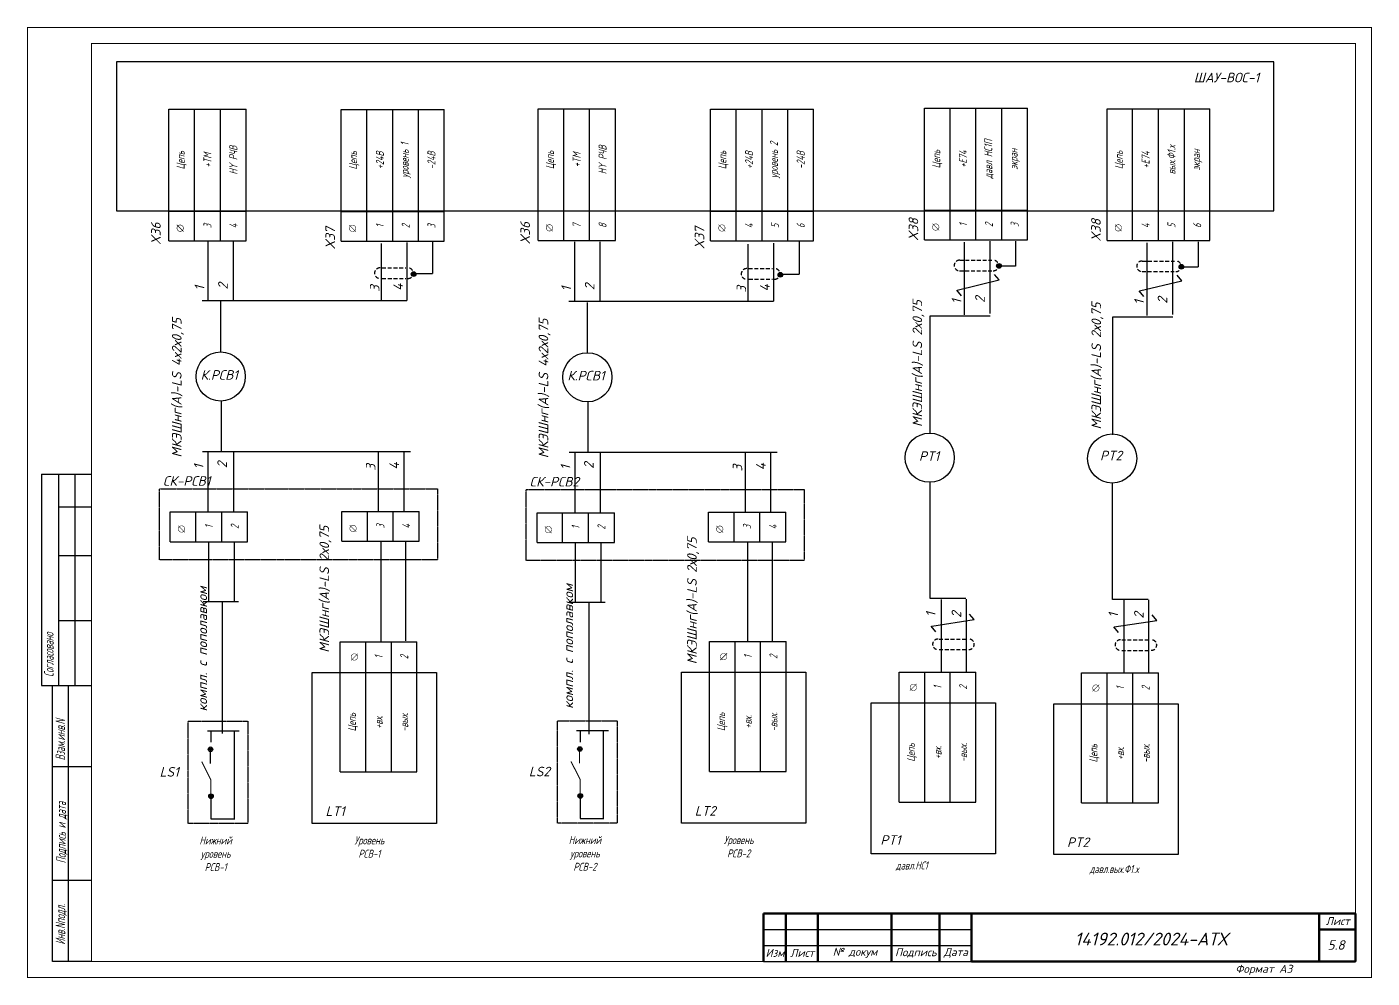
# Model space of a CAD drawing. Header units: millimetres. Extents: x 1510 to 10524, y 7125 to 13164.
# Drawn here: x 6534.5 to 6954.8, y 9590.1 to 9887.4 of the extents above; entities that cross this region are included whole.
import ezdxf
from ezdxf.enums import TextEntityAlignment as Align

# ---------------------------------------------------------------- set-up
doc = ezdxf.new("R2010")
doc.units = ezdxf.units.MM
doc.header["$LTSCALE"] = 4
doc.set_wipeout_variables(frame=1)
for name, pattern in [('ACAD_ISO02W100', [15, 12, -3]), ('DASHED', [0.75, 0.5, -0.25]), ('SolidLine', [0])]:
    doc.linetypes.add(name, pattern=pattern)
for name, color, linetype, lineweight in [('RAMKA', 7, 'Continuous', 25), ('SHTAMP', 7, 'SolidLine', 25), ('Основеая', 5, 'Continuous', 60)]:
    doc.layers.add(name, color=color, linetype=linetype, lineweight=lineweight)
for name, color, linetype in [('SYMS', 7, 'Continuous'), ('Вспомогательная', 1, 'Continuous'), ('Текст', 2, 'Continuous')]:
    doc.layers.add(name, color=color, linetype=linetype)
doc.styles.add('COTES', font='cs_gost2304.shx', dxfattribs={"width": 0.75, "oblique": 15})
doc.styles.add('ISOCPEUR', font='isocpeui.ttf')
doc.styles.add('Simplex00.10.00', font='simplex.shx')
doc.styles.add('Simplex25.085.15', font='', dxfattribs={"width": 0.85, "oblique": 15, "height": 2.5})
doc.styles.add('ГОСТ', font='isocpeur.ttf', dxfattribs={"oblique": 15})
doc.styles.get('Simplex25.085.15').set_extended_font_data('GOST type A')

# ---------------------------------------------------------------- blocks, each defined once
blk = doc.blocks.new('*T262')
at = {"color": 0, "linetype": 'ByBlock', "lineweight": -2, "transparency": 16777216}
for p, q in [((0, 0), (0, 41.14)), ((0, 41.14), (32.16, 41.14)), ((8, 0), (8, 41.14)), ((16.08, 0), (16.08, 41.14)), ((24.16, 0), (24.16, 41.14)), ((32.16, 0), (32.16, 41.14)), ((0, 9.29), (32.16, 9.29))]:
    blk.add_line(p, q, dxfattribs=at)
at = {"color": 0, "lineweight": -2, "transparency": 16777216}
blk.add_line((0, 0), (32.16, 0), dxfattribs=at)
at = {"color": 0, "linetype": 'Continuous', "lineweight": -2, "transparency": 16777216, "char_height": 2.5, "attachment_point": 5, "rotation": 90, "style": 'Simplex25.085.15'}
for s, insert, width in [('давл НС1П', (20.12, 25.21), 28.8496), ('Цепь', (4, 25.21), 28.8496), ('+Е74', (12.04, 25.21), 28.8496), ('экран', (28.16, 25.21), 28.8496), ('1', (12.04, 4.64), 6.286), ('2', (20.12, 4.64), 6.286), ('3', (28.16, 4.64), 6.286)]:
    blk.add_mtext(s, dxfattribs=dict(at, insert=insert, width=width))
blk = doc.blocks.new('Клеммное соединение')
at = {"linetype": 'Continuous'}
blk.add_wipeout([(0, -1), (-0.44, -0.9), (-0.6, -0.8), (-0.71, -0.7), (-0.8, -0.6), (-0.87, -0.5), (-0.92, -0.4), (-0.95, -0.3), (-0.98, -0.2), (-0.99, -0.1), (-0.99, 0), (-0.99, 0.1), (-0.98, 0.2), (-0.95, 0.3), (-0.92, 0.4), (-0.87, 0.5), (-0.8, 0.6), (-0.71, 0.7), (-0.6, 0.8), (-0.44, 0.9), (0, 1), (0.44, 0.9), (0.6, 0.8), (0.71, 0.7), (0.8, 0.6), (0.87, 0.5), (0.92, 0.4), (0.95, 0.3), (0.98, 0.2), (0.99, 0.1), (1, 0), (0.99, -0.1), (0.98, -0.2), (0.95, -0.3), (0.92, -0.4), (0.87, -0.5), (0.8, -0.6), (0.71, -0.7), (0.6, -0.8), (0.44, -0.9)], dxfattribs=at)
at = {"color": 0, "linetype": 'Continuous', "lineweight": -2, "const_width": 0.15}
blk.add_lwpolyline([(-1.06, -1.06), (1.06, 1.06)], dxfattribs=at)
blk.add_lwpolyline([(-1, 0, 1), (1, 0, 1)], format="xyb", close=True, dxfattribs=at)
blk = doc.blocks.new('*T263')
at = {"color": 0, "linetype": 'ByBlock', "lineweight": -2, "transparency": 16777216}
for p, q in [((0, 0), (0, 40.67)), ((0, 40.67), (24, 40.67)), ((8, 0), (8, 40.67)), ((16, 0), (16, 40.67)), ((24, 0), (24, 40.67)), ((0, 31), (24, 31)), ((8, 0), (24, 0))]:
    blk.add_line(p, q, dxfattribs=at)
at = {"color": 0, "lineweight": -2, "transparency": 16777216}
blk.add_line((0, 0), (8, 0), dxfattribs=at)
at = {"color": 0, "linetype": 'Continuous', "lineweight": -2, "transparency": 16777216, "char_height": 2.5, "attachment_point": 5, "rotation": 90, "style": 'Simplex25.085.15'}
for s, insert, width in [('1', (12, 35.83), 6.6745), ('2', (20, 35.83), 6.6745), ('Цепь', (4, 15.5), 27.9958), ('+вх.', (12, 15.5), 27.9958), ('-вых.', (20, 15.5), 27.9958)]:
    blk.add_mtext(s, dxfattribs=dict(at, insert=insert, width=width))
blk = doc.blocks.new('WDDOT')
for radius in [0.72, 0.449, 0.223]:
    blk.add_circle((0, 0), radius)
blk = doc.blocks.new('*T264')
at = {"color": 0, "linetype": 'ByBlock', "lineweight": -2, "transparency": 16777216}
for p, q in [((0, 0), (0, 41.14)), ((0, 41.14), (32.16, 41.14)), ((8, 0), (8, 41.14)), ((16.08, 0), (16.08, 41.14)), ((24.16, 0), (24.16, 41.14)), ((32.16, 0), (32.16, 41.14)), ((0, 9.29), (32.16, 9.29))]:
    blk.add_line(p, q, dxfattribs=at)
at = {"color": 0, "lineweight": -2, "transparency": 16777216}
blk.add_line((0, 0), (32.16, 0), dxfattribs=at)
at = {"color": 0, "linetype": 'Continuous', "lineweight": -2, "transparency": 16777216, "char_height": 2.5, "attachment_point": 5, "rotation": 90, "style": 'Simplex25.085.15'}
for s, insert, width in [('вых.Ф1.х', (20.12, 25.21), 28.8496), ('Цепь', (4, 25.21), 28.8496), ('+Е74', (12.04, 25.21), 28.8496), ('экран', (28.16, 25.21), 28.8496), ('4', (12.04, 4.64), 6.286), ('5', (20.12, 4.64), 6.286), ('6', (28.16, 4.64), 6.286)]:
    blk.add_mtext(s, dxfattribs=dict(at, insert=insert, width=width))
blk = doc.blocks.new('*T265')
at = {"color": 0, "linetype": 'ByBlock', "lineweight": -2, "transparency": 16777216}
for p, q in [((0, 0), (0, 40.67)), ((0, 40.67), (24, 40.67)), ((8, 0), (8, 40.67)), ((16, 0), (16, 40.67)), ((24, 0), (24, 40.67)), ((0, 31), (24, 31)), ((8, 0), (24, 0))]:
    blk.add_line(p, q, dxfattribs=at)
at = {"color": 0, "lineweight": -2, "transparency": 16777216}
blk.add_line((0, 0), (8, 0), dxfattribs=at)
at = {"color": 0, "linetype": 'Continuous', "lineweight": -2, "transparency": 16777216, "char_height": 2.5, "attachment_point": 5, "rotation": 90, "style": 'Simplex25.085.15'}
for s, insert, width in [('1', (12, 35.83), 6.6745), ('2', (20, 35.83), 6.6745), ('Цепь', (4, 15.5), 27.9958), ('+вх.', (12, 15.5), 27.9958), ('-вых.', (20, 15.5), 27.9958)]:
    blk.add_mtext(s, dxfattribs=dict(at, insert=insert, width=width))
blk = doc.blocks.new('Формат А3')
at = {"color": 0, "linetype": 'Continuous', "const_width": 0.3}
for points in [[(-420, 297), (0, 297), (0, 0), (-420, 0)], [(-400, 5), (-400, 292), (-5, 292), (-5, 5)]]:
    blk.add_lwpolyline(points, close=True, dxfattribs=at)
at = {"color": 0, "linetype": 'Continuous', "style": 'Simplex00.10.00', "oblique": 15}
blk.add_text('Формат А3', height=2.5, dxfattribs=at).set_placement((-33.67, 2.75), align=Align.MIDDLE_CENTER)
blk = doc.blocks.new('*T286')
at = {"color": 0, "linetype": 'ByBlock', "lineweight": -2, "transparency": 16777216}
for p, q in [((0, 0), (0, 41.14)), ((0, 41.14), (32.16, 41.14)), ((8, 0), (8, 41.14)), ((16.08, 0), (16.08, 41.14)), ((24.16, 0), (24.16, 41.14)), ((32.16, 0), (32.16, 41.14)), ((0, 9.29), (32.16, 9.29))]:
    blk.add_line(p, q, dxfattribs=at)
at = {"color": 0, "lineweight": -2, "transparency": 16777216}
blk.add_line((0, 0), (32.16, 0), dxfattribs=at)
at = {"color": 0, "linetype": 'Continuous', "lineweight": -2, "transparency": 16777216, "char_height": 2.5, "attachment_point": 5, "rotation": 90, "style": 'Simplex25.085.15'}
for s, insert, width in [('уровень 2', (20.12, 25.21), 28.8496), ('Цепь', (4, 25.21), 28.8496), ('+24В', (12.04, 25.21), 28.8496), ('-24В', (28.16, 25.21), 28.8496), ('4', (12.04, 4.64), 6.286), ('5', (20.12, 4.64), 6.286), ('6', (28.16, 4.64), 6.286)]:
    blk.add_mtext(s, dxfattribs=dict(at, insert=insert, width=width))
blk = doc.blocks.new('*T287')
at = {"color": 0, "linetype": 'ByBlock', "lineweight": -2, "transparency": 16777216}
for p, q in [((0, 0), (0, 40.67)), ((0, 40.67), (24, 40.67)), ((8, 0), (8, 40.67)), ((16, 0), (16, 40.67)), ((24, 0), (24, 40.67)), ((0, 31), (24, 31)), ((8, 0), (24, 0))]:
    blk.add_line(p, q, dxfattribs=at)
at = {"color": 0, "lineweight": -2, "transparency": 16777216}
blk.add_line((0, 0), (8, 0), dxfattribs=at)
at = {"color": 0, "linetype": 'Continuous', "lineweight": -2, "transparency": 16777216, "char_height": 2.5, "attachment_point": 5, "rotation": 90, "style": 'Simplex25.085.15'}
for s, insert, width in [('1', (12, 35.83), 6.6745), ('2', (20, 35.83), 6.6745), ('Цепь', (4, 15.5), 27.9958), ('+вх.', (12, 15.5), 27.9958), ('-вых.', (20, 15.5), 27.9958)]:
    blk.add_mtext(s, dxfattribs=dict(at, insert=insert, width=width))
blk = doc.blocks.new('*T288')
at = {"color": 0, "linetype": 'ByBlock', "lineweight": -2, "transparency": 16777216}
for p, q in [((0, 0), (0, 41.14)), ((0, 41.14), (24.16, 41.14)), ((8, 0), (8, 41.14)), ((16.08, 0), (16.08, 41.14)), ((24.16, 0), (24.16, 41.14)), ((0, 9.29), (24.16, 9.29))]:
    blk.add_line(p, q, dxfattribs=at)
at = {"color": 0, "lineweight": -2, "transparency": 16777216}
blk.add_line((0, 0), (24.16, 0), dxfattribs=at)
at = {"color": 0, "linetype": 'Continuous', "lineweight": -2, "transparency": 16777216, "char_height": 2.5, "attachment_point": 5, "rotation": 90, "style": 'Simplex25.085.15'}
for s, insert, width in [('НY PЧВ', (20.12, 25.21), 28.8496), ('Цепь', (4, 25.21), 28.8496), ('+TM', (12.04, 25.21), 28.8496), ('7', (12.04, 4.64), 6.286), ('8', (20.12, 4.64), 6.286)]:
    blk.add_mtext(s, dxfattribs=dict(at, insert=insert, width=width))
blk = doc.blocks.new('*T289')
at = {"color": 0, "linetype": 'ByBlock', "lineweight": -2, "transparency": 16777216}
for p, q in [((0, 0), (0, 41.14)), ((0, 41.14), (32.16, 41.14)), ((8, 0), (8, 41.14)), ((16.08, 0), (16.08, 41.14)), ((24.16, 0), (24.16, 41.14)), ((32.16, 0), (32.16, 41.14)), ((0, 9.29), (32.16, 9.29))]:
    blk.add_line(p, q, dxfattribs=at)
at = {"color": 0, "lineweight": -2, "transparency": 16777216}
blk.add_line((0, 0), (32.16, 0), dxfattribs=at)
at = {"color": 0, "linetype": 'Continuous', "lineweight": -2, "transparency": 16777216, "char_height": 2.5, "attachment_point": 5, "rotation": 90, "style": 'Simplex25.085.15'}
for s, insert, width in [('уровень 1', (20.12, 25.21), 28.8496), ('Цепь', (4, 25.21), 28.8496), ('+24В', (12.04, 25.21), 28.8496), ('-24В', (28.16, 25.21), 28.8496), ('1', (12.04, 4.64), 6.286), ('2', (20.12, 4.64), 6.286), ('3', (28.16, 4.64), 6.286)]:
    blk.add_mtext(s, dxfattribs=dict(at, insert=insert, width=width))
blk = doc.blocks.new('*T290')
at = {"color": 0, "linetype": 'ByBlock', "lineweight": -2, "transparency": 16777216}
for p, q in [((0, 0), (0, 40.67)), ((0, 40.67), (24, 40.67)), ((8, 0), (8, 40.67)), ((16, 0), (16, 40.67)), ((24, 0), (24, 40.67)), ((0, 31), (24, 31)), ((8, 0), (24, 0))]:
    blk.add_line(p, q, dxfattribs=at)
at = {"color": 0, "lineweight": -2, "transparency": 16777216}
blk.add_line((0, 0), (8, 0), dxfattribs=at)
at = {"color": 0, "linetype": 'Continuous', "lineweight": -2, "transparency": 16777216, "char_height": 2.5, "attachment_point": 5, "rotation": 90, "style": 'Simplex25.085.15'}
for s, insert, width in [('1', (12, 35.83), 6.6745), ('2', (20, 35.83), 6.6745), ('Цепь', (4, 15.5), 27.9958), ('+вх.', (12, 15.5), 27.9958), ('-вых.', (20, 15.5), 27.9958)]:
    blk.add_mtext(s, dxfattribs=dict(at, insert=insert, width=width))
blk = doc.blocks.new('*T291')
at = {"color": 0, "linetype": 'ByBlock', "lineweight": -2, "transparency": 16777216}
for p, q in [((0, 0), (0, 41.14)), ((0, 41.14), (24.16, 41.14)), ((8, 0), (8, 41.14)), ((16.08, 0), (16.08, 41.14)), ((24.16, 0), (24.16, 41.14)), ((0, 9.29), (24.16, 9.29))]:
    blk.add_line(p, q, dxfattribs=at)
at = {"color": 0, "lineweight": -2, "transparency": 16777216}
blk.add_line((0, 0), (24.16, 0), dxfattribs=at)
at = {"color": 0, "linetype": 'Continuous', "lineweight": -2, "transparency": 16777216, "char_height": 2.5, "attachment_point": 5, "rotation": 90, "style": 'Simplex25.085.15'}
for s, insert, width in [('НY PЧВ', (20.12, 25.21), 28.8496), ('Цепь', (4, 25.21), 28.8496), ('+TM', (12.04, 25.21), 28.8496), ('3', (12.04, 4.64), 6.286), ('4', (20.12, 4.64), 6.286)]:
    blk.add_mtext(s, dxfattribs=dict(at, insert=insert, width=width))
blk = doc.blocks.new('*T285')
at = {"color": 0, "linetype": 'ByBlock', "lineweight": -2, "transparency": 16777216}
for p, q in [((0, 0), (0, 9.29)), ((0, 9.29), (24.16, 9.29)), ((8, 0), (8, 9.29)), ((16.08, 0), (16.08, 9.29)), ((24.16, 0), (24.16, 9.29))]:
    blk.add_line(p, q, dxfattribs=at)
at = {"color": 0, "lineweight": -2, "transparency": 16777216}
blk.add_line((0, 0), (24.16, 0), dxfattribs=at)
at = {"color": 0, "linetype": 'Continuous', "lineweight": -2, "transparency": 16777216, "char_height": 2.5, "width": 6.286, "attachment_point": 5, "rotation": 90, "style": 'Simplex25.085.15'}
for s, insert in [('1', (12.04, 4.64)), ('2', (20.12, 4.64))]:
    blk.add_mtext(s, dxfattribs=dict(at, insert=insert))
blk = doc.blocks.new('*T418')
at = {"color": 0, "linetype": 'ByBlock', "lineweight": -2, "transparency": 16777216}
for p, q in [((0, 0), (0, 9.29)), ((0, 9.29), (24.16, 9.29)), ((8, 0), (8, 9.29)), ((16.08, 0), (16.08, 9.29)), ((24.16, 0), (24.16, 9.29))]:
    blk.add_line(p, q, dxfattribs=at)
at = {"color": 0, "lineweight": -2, "transparency": 16777216}
blk.add_line((0, 0), (24.16, 0), dxfattribs=at)
at = {"color": 0, "linetype": 'Continuous', "lineweight": -2, "transparency": 16777216, "char_height": 2.5, "width": 6.286, "attachment_point": 5, "rotation": 90, "style": 'Simplex25.085.15'}
for s, insert in [('3', (12.04, 4.64)), ('4', (20.12, 4.64))]:
    blk.add_mtext(s, dxfattribs=dict(at, insert=insert))
blk = doc.blocks.new('*T419')
at = {"color": 0, "linetype": 'ByBlock', "lineweight": -2, "transparency": 16777216}
for p, q in [((0, 0), (0, 9.29)), ((0, 9.29), (24.16, 9.29)), ((8, 0), (8, 9.29)), ((16.08, 0), (16.08, 9.29)), ((24.16, 0), (24.16, 9.29))]:
    blk.add_line(p, q, dxfattribs=at)
at = {"color": 0, "lineweight": -2, "transparency": 16777216}
blk.add_line((0, 0), (24.16, 0), dxfattribs=at)
at = {"color": 0, "linetype": 'Continuous', "lineweight": -2, "transparency": 16777216, "char_height": 2.5, "width": 6.286, "attachment_point": 5, "rotation": 90, "style": 'Simplex25.085.15'}
for s, insert in [('1', (12.04, 4.64)), ('2', (20.12, 4.64))]:
    blk.add_mtext(s, dxfattribs=dict(at, insert=insert))
blk = doc.blocks.new('*T420')
at = {"color": 0, "linetype": 'ByBlock', "lineweight": -2, "transparency": 16777216}
for p, q in [((0, 0), (0, 9.29)), ((0, 9.29), (24.16, 9.29)), ((8, 0), (8, 9.29)), ((16.08, 0), (16.08, 9.29)), ((24.16, 0), (24.16, 9.29))]:
    blk.add_line(p, q, dxfattribs=at)
at = {"color": 0, "lineweight": -2, "transparency": 16777216}
blk.add_line((0, 0), (24.16, 0), dxfattribs=at)
at = {"color": 0, "linetype": 'Continuous', "lineweight": -2, "transparency": 16777216, "char_height": 2.5, "width": 6.286, "attachment_point": 5, "rotation": 90, "style": 'Simplex25.085.15'}
for s, insert in [('3', (12.04, 4.64)), ('4', (20.12, 4.64))]:
    blk.add_mtext(s, dxfattribs=dict(at, insert=insert))

msp = doc.modelspace()

# ---------------------------------------------------------------- linework, layer by layer
at = {"linetype": 'DASHED', "ltscale": 0.6}
for p, q in [((6825.99, 9814.46), (6836.05, 9814.46)), ((6883.02, 9814.22), (6893.09, 9814.22)), ((6645.49, 9812.06), (6652.92, 9812.06)), ((6760.07, 9811.84), (6767.5, 9811.84)), ((6825.93, 9811.17), (6835.99, 9811.17)), ((6882.97, 9810.93), (6893.02, 9810.93)), ((6645.53, 9808.78), (6652.92, 9808.78)), ((6760.11, 9808.56), (6767.5, 9808.56)), ((6819.56, 9696.06), (6828.27, 9696.06)), ((6819.56, 9692.76), (6828.39, 9692.76)), ((6876.6, 9695.82), (6885.3, 9695.82)), ((6876.6, 9692.51), (6885.43, 9692.51))]:
    msp.add_line(p, q, dxfattribs=at)
at = {"linetype": 'Continuous', "ltscale": 0.6}
for p, q in [((6655.38, 9810.33), (6661.26, 9810.33)), ((6769.96, 9810.11), (6775.84, 9810.11))]:
    msp.add_line(p, q, dxfattribs=at)
at = {"ltscale": 0.6}
for p, q in [((6838.34, 9808.3), (6836.88, 9810.03)), ((6825.19, 9805.12), (6838.35, 9808.3)), ((6882.22, 9804.88), (6895.39, 9808.06)), ((6895.37, 9808.06), (6893.91, 9809.78)), ((6826.51, 9803.39), (6825.05, 9805.12)), ((6883.55, 9803.15), (6882.09, 9804.88)), ((6817.24, 9700.09), (6830.55, 9702.14)), ((6830.52, 9702.13), (6829.06, 9703.86)), ((6874.27, 9699.85), (6887.59, 9701.9)), ((6887.56, 9701.89), (6886.1, 9703.61)), ((6818.56, 9698.37), (6817.1, 9700.09)), ((6875.6, 9698.12), (6874.14, 9699.85))]:
    msp.add_line(p, q, dxfattribs=at)
at = {"linetype": 'ACAD_ISO02W100'}
for p, q in [((6838.18, 9812.67), (6843.46, 9812.67)), ((6895.21, 9812.43), (6900.5, 9812.43))]:
    msp.add_line(p, q, dxfattribs=at)
at = {"color": 0, "ltscale": 0.2}
for p, q in [((6589.31, 9801.87), (6653.21, 9801.87)), ((6703.88, 9801.65), (6767.79, 9801.65)), ((6589.39, 9754.67), (6654.41, 9754.67)), ((6703.97, 9754.45), (6768.98, 9754.45)), ((6589.59, 9707.77), (6600.63, 9707.77)), ((6704.16, 9707.55), (6715.21, 9707.55))]:
    msp.add_line(p, q, dxfattribs=at)
at = {"lineweight": 30}
for p, q in [((6539.11, 9747.56), (6554.59, 9747.56)), ((6539.11, 9747.56), (6539.11, 9681.56)), ((6544.44, 9747.56), (6544.44, 9681.56)), ((6549.51, 9747.56), (6549.51, 9681.56)), ((6544.44, 9737.41), (6554.59, 9737.41)), ((6544.44, 9722.18), (6554.59, 9722.18)), ((6544.44, 9701.87), (6554.59, 9701.87)), ((6539.11, 9681.56), (6554.59, 9681.56)), ((6542.51, 9595.25), (6542.51, 9681.56)), ((6547.58, 9595.25), (6547.58, 9681.56)), ((6554.69, 9656.17), (6542.51, 9656.17)), ((6554.69, 9620.63), (6542.51, 9620.63))]:
    msp.add_line(p, q, dxfattribs=at)
at = {"color": 0, "ltscale": 1.2}
for p, q in [((6595.57, 9707.77), (6595.57, 9666.59)), ((6710.15, 9707.55), (6710.15, 9666.37))]:
    msp.add_line(p, q, dxfattribs=at)
at = {"color": 0, "linetype": 'Continuous', "ltscale": 0.2}
for p, q in [((6592.08, 9663.79), (6592.08, 9667.18)), ((6599.36, 9640.06), (6599.36, 9667.18)), ((6707.46, 9663.89), (6707.46, 9667.28)), ((6714.73, 9640.16), (6714.73, 9667.28)), ((6591.99, 9646.78), (6591.99, 9639.91)), ((6707.37, 9646.88), (6707.37, 9640.01)), ((6591.99, 9639.91), (6599.47, 9639.91)), ((6707.37, 9640.01), (6714.85, 9640.01))]:
    msp.add_line(p, q, dxfattribs=at)
at = {"linetype": 'Continuous', "ltscale": 0.6}
msp.add_lwpolyline([(6562.57, 9829.89), (6924.17, 9829.89), (6924.17, 9876.52), (6562.57, 9876.52)], close=True, dxfattribs=at)
at = {"ltscale": 0.6}
for points in [[(6623.7, 9685.58), (6662.53, 9685.58), (6662.53, 9638.42), (6623.7, 9638.42)], [(6739.08, 9685.68), (6777.9, 9685.68), (6777.9, 9638.52), (6739.08, 9638.52)], [(6798.34, 9676.1), (6837.17, 9676.1), (6837.17, 9628.94), (6798.34, 9628.94)], [(6855.38, 9675.86), (6894.2, 9675.86), (6894.2, 9628.7), (6855.38, 9628.7)]]:
    msp.add_lwpolyline(points, close=True, dxfattribs=at)
at = {"color": 0, "linetype": 'DASHED', "ltscale": 0.02}
for points in [[(6584.95, 9638.44), (6584.95, 9670.38), (6603.55, 9670.38), (6603.55, 9638.44)], [(6700.32, 9638.54), (6700.32, 9670.48), (6718.92, 9670.48), (6718.92, 9638.54)]]:
    msp.add_lwpolyline(points, close=True, dxfattribs=at)
at = {"color": 0, "ltscale": 1.2}
for points in [[(6590.92, 9667.35), (6600.91, 9667.35)], [(6706.29, 9667.45), (6716.28, 9667.45)]]:
    msp.add_lwpolyline(points, dxfattribs=at)
at = {"color": 0, "ltscale": 0.2, "const_width": 0.33}
for points in [[(6591.86, 9657.14), (6591.86, 9661.76)], [(6707.24, 9657.24), (6707.24, 9661.86)], [(6592.02, 9647.31), (6592.01, 9652.11), (6589.15, 9657.76)], [(6707.39, 9647.41), (6707.39, 9652.21), (6704.52, 9657.86)]]:
    msp.add_lwpolyline(points, dxfattribs=at)
at = {"lineweight": 30}
msp.add_lwpolyline([(6554.69, 9595.25), (6542.51, 9595.25)], dxfattribs=at)
at = {"linetype": 'DASHED', "ltscale": 0.6}
for centre, start, end in [((6825.91, 9812.82), 87.3959, 270), ((6836.54, 9812.81), 267.3959, 90), ((6882.95, 9812.58), 87.3959, 270), ((6893.57, 9812.56), 267.3959, 90), ((6644.8, 9810.43), 87.3959, 270), ((6653.65, 9810.41), 267.3959, 90), ((6759.37, 9810.21), 87.3959, 270), ((6768.23, 9810.19), 267.3959, 90), ((6819.17, 9694.43), 87.3959, 270), ((6828.88, 9694.43), 267.3959, 90), ((6876.21, 9694.19), 87.3959, 270), ((6885.91, 9694.19), 267.3959, 90)]:
    msp.add_arc(centre, 1.64, start, end, dxfattribs=at)
at = {"layer": 'SYMS', "color": 0, "linetype": 'Continuous', "ltscale": 0.2}
for p, q in [((6591.03, 9820.45), (6591.03, 9801.9)), ((6599.01, 9820.45), (6599.01, 9801.9)), ((6705.61, 9820.23), (6705.61, 9801.68)), ((6713.59, 9820.23), (6713.59, 9801.68)), ((6595.05, 9801.52), (6595.05, 9785.84)), ((6709.63, 9801.3), (6709.63, 9785.62)), ((6595.27, 9770.31), (6595.27, 9754.63)), ((6709.84, 9770.09), (6709.84, 9754.41)), ((6591.12, 9754.47), (6591.12, 9735.92)), ((6599.09, 9754.47), (6599.09, 9735.92)), ((6644.34, 9754.51), (6644.34, 9735.95)), ((6652.32, 9754.51), (6652.32, 9735.95)), ((6705.69, 9754.25), (6705.69, 9735.7)), ((6713.67, 9754.25), (6713.67, 9735.7)), ((6758.92, 9754.29), (6758.92, 9735.73)), ((6766.9, 9754.29), (6766.9, 9735.73)), ((6591.31, 9726.34), (6591.31, 9707.79)), ((6599.29, 9726.34), (6599.29, 9707.79)), ((6705.89, 9726.12), (6705.89, 9707.57)), ((6713.87, 9726.12), (6713.87, 9707.57))]:
    msp.add_line(p, q, dxfattribs=at)
at = {"layer": 'SYMS', "linetype": 'Continuous', "ltscale": 0.2}
for p, q in [((6645.22, 9819.7), (6645.22, 9801.87)), ((6653.21, 9820.06), (6653.21, 9801.87)), ((6661.28, 9820.5), (6661.28, 9810.33)), ((6759.8, 9819.49), (6759.8, 9801.65)), ((6767.79, 9819.84), (6767.79, 9801.65)), ((6775.86, 9820.28), (6775.86, 9810.11)), ((6827.43, 9820.1), (6827.43, 9797.41)), ((6835.42, 9820.45), (6835.42, 9797.77)), ((6843.47, 9820.46), (6843.47, 9812.62)), ((6884.47, 9819.86), (6884.47, 9797.17)), ((6892.46, 9820.21), (6892.46, 9797.53)), ((6900.5, 9820.22), (6900.5, 9812.38)), ((6645.12, 9726.67), (6645.12, 9695.41)), ((6652.86, 9726.67), (6652.86, 9695.5)), ((6759.7, 9726.45), (6759.7, 9695.19)), ((6767.44, 9726.45), (6767.44, 9695.28)), ((6820.22, 9708.46), (6820.22, 9685.78)), ((6827.96, 9708.55), (6827.96, 9685.87)), ((6877.26, 9708.22), (6877.26, 9685.53)), ((6885, 9708.31), (6885, 9685.62))]:
    msp.add_line(p, q, dxfattribs=at)
at = {"layer": 'SYMS', "linetype": 'Continuous', "lineweight": 30, "ltscale": 0.2}
for points in [[(6835.54, 9796.95), (6816.67, 9796.95), (6816.67, 9760.16)], [(6892.58, 9796.71), (6873.7, 9796.71), (6873.7, 9759.92)], [(6827.88, 9708.73), (6816.74, 9708.73), (6816.74, 9745.04)], [(6884.91, 9708.48), (6873.78, 9708.48), (6873.78, 9744.8)]]:
    msp.add_lwpolyline(points, dxfattribs=at)
at = {"layer": 'SYMS', "linetype": 'Continuous', "ltscale": 0.2}
for centre in [(6595.09, 9778.11), (6709.67, 9777.89)]:
    msp.add_circle(centre, 7.68, dxfattribs=at)
at = {"layer": 'SYMS', "color": 7, "linetype": 'Continuous', "ltscale": 0.2}
for centre in [(6816.62, 9752.75), (6873.65, 9752.5)]:
    msp.add_circle(centre, 7.68, dxfattribs=at)
at = {"layer": 'Вспомогательная', "color": 7}
for p, q in [((6764.69, 9605.25), (6829.69, 9605.25)), ((6764.69, 9600.25), (6829.69, 9600.25)), ((6764.69, 9595.25), (6829.69, 9595.25))]:
    msp.add_line(p, q, dxfattribs=at)
at = {"layer": 'Основеая', "color": 7}
for p, q in [((6764.69, 9610.25), (6764.69, 9595.25)), ((6949.69, 9610.25), (6764.69, 9610.25)), ((6771.69, 9610.25), (6771.69, 9595.25)), ((6781.69, 9610.25), (6781.69, 9595.25)), ((6804.69, 9610.25), (6804.69, 9595.25)), ((6819.69, 9610.25), (6819.69, 9595.25)), ((6829.69, 9610.25), (6829.69, 9595.25)), ((6938.26, 9610.25), (6938.26, 9595.25)), ((6949.69, 9610.25), (6949.69, 9595.25)), ((6938.26, 9605.25), (6949.69, 9605.25)), ((6949.69, 9595.25), (6829.69, 9595.25))]:
    msp.add_line(p, q, dxfattribs=at)

# ---------------------------------------------------------------- block references
for name, p in [('*T291', (6578.91, 9820.51)), ('*T289', (6632.78, 9820.46)), ('*T288', (6694.28, 9820.61)), ('*T286', (6748.15, 9820.56)), ('*T262', (6814.99, 9820.86)), ('*T264', (6872.03, 9820.61)), ('*T285', (6579.35, 9726.49)), ('*T418', (6632.93, 9726.67)), ('*T419', (6693.93, 9726.27)), ('*T420', (6747.51, 9726.45)), ('*T290', (6632.42, 9654.58)), ('*T287', (6747.79, 9654.68)), ('*T263', (6807.06, 9645.1)), ('*T265', (6864.09, 9644.86))]:
    msp.add_blockref(name, p)
at = {"layer": 'SYMS', "ltscale": 0.2}
for p in [(6655.37, 9810.15), (6769.95, 9809.93), (6838.24, 9812.69), (6895.27, 9812.44)]:
    msp.add_blockref('WDDOT', p, dxfattribs=at)
at = {"layer": 'SYMS', "color": 0, "ltscale": 0.2, "rotation": 180}
for p in [(6591.92, 9661.61), (6707.29, 9661.7), (6592.06, 9646.93), (6707.43, 9647.03)]:
    msp.add_blockref('WDDOT', p, dxfattribs=at)

# ---------------------------------------------------------------- texts
at = {"style": 'Simplex25.085.15', "oblique": 15, "width": 0.85}
for s, p in [('давл.НС1', (6806.05, 9624.04)), ('давл.вых.Ф1.x', (6866.61, 9622.92))]:
    msp.add_text(s, height=2.5, dxfattribs=at).set_placement(p)
at = {"layer": 'RAMKA', "style": 'COTES', "oblique": 15, "width": 0.75}
for s, p in [('Согласовано', (6542.89, 9684.2)), ('Взам.инв.N', (6546.48, 9658.12)), ('Подпись и дата', (6546.71, 9625.95)), ('Инв.Nподл.', (6546.51, 9600.53))]:
    msp.add_text(s, height=3, rotation=90, dxfattribs=at).set_placement(p)
at = {"layer": 'SHTAMP', "color": 0, "style": 'ISOCPEUR'}
msp.add_text('14192.012/2024-АТХ', height=4, dxfattribs=at).set_placement((6885.78, 9600.31), align=Align.CENTER)
at = {"layer": 'SYMS', "linetype": 'Continuous', "ltscale": 0.2, "style": 'ГОСТ', "oblique": 15}
for s, p in [('ШАУ-ВОС-1', (6899.15, 9870.07)), ('К.РСВ1', (6588.83, 9777.11)), ('К.РСВ1', (6703.41, 9776.89)), ('PT1', (6813.27, 9751.75)), ('PT2', (6869.84, 9751.92)), ('СК-РСВ1', (6577.06, 9743.97)), ('СК-РСВ2', (6691.64, 9743.75)), ('LS1', (6576.01, 9653.06)), ('LS2', (6691.38, 9653.16)), ('LT1', (6627.85, 9640.77)), ('LT2', (6743.22, 9640.87)), ('PT1', (6801.22, 9631.76)), ('PT2', (6859.52, 9631.05))]:
    msp.add_text(s, height=3, dxfattribs=at).set_placement(p)
for s, p in [('X36', (6691.72, 9819.44)), ('X38', (6813.03, 9820.52)), ('X38', (6870.06, 9820.28)), ('X36', (6576.36, 9819.24)), ('X37', (6630.82, 9817.86)), ('X37', (6746.19, 9817.96)), ('1', (6589.97, 9804.96)), ('2', (6597.29, 9805.33)), ('3', (6644.7, 9804.55)), ('4', (6652.02, 9804.92)), ('1', (6704.55, 9804.74)), ('2', (6711.87, 9805.11)), ('3', (6759.27, 9804.33)), ('4', (6766.59, 9804.7)), ('МКЭШнг(А)-LS 2х0,75', (6814.25, 9762.35)), ('1', (6826.49, 9800.77)), ('2', (6833.81, 9801.15)), ('МКЭШнг(А)-LS 2х0,75', (6870.16, 9761.59)), ('1', (6883.52, 9800.53)), ('2', (6890.84, 9800.9)), ('МКЭШнг(А)-LS 4х2х0,75', (6582.86, 9752.81)), ('МКЭШнг(А)-LS 4х2х0,75', (6697.44, 9752.59)), ('1', (6589.73, 9749.11)), ('2', (6597.05, 9749.48)), ('3', (6643.46, 9748.67)), ('4', (6650.78, 9749.05)), ('2', (6711.62, 9749.26)), ('3', (6758.04, 9748.46)), ('4', (6765.36, 9748.83)), ('1', (6704.31, 9748.89)), ('МКЭШнг(А)-LS 2х0,75', (6628.96, 9691.8)), ('МКЭШнг(А)-LS 2х0,75', (6743.84, 9688.19)), ('компл. с пополавком', (6705.22, 9674.27)), ('компл. с пополавком', (6590.85, 9673.45)), ('1', (6818.45, 9702.97)), ('2', (6826.45, 9702.69)), ('2', (6883.48, 9702.45)), ('1', (6875.49, 9702.73))]:
    msp.add_text(s, height=3, rotation=90, dxfattribs=at).set_placement(p)
at = {"layer": 'SYMS', "color": 7, "linetype": 'Continuous', "ltscale": 0.2, "style": 'ГОСТ', "oblique": 15}
msp.add_text('5.8', height=3, dxfattribs=at).set_placement((6940.94, 9598.95))
at = {"layer": 'SYMS', "linetype": 'Continuous', "char_height": 2.5, "width": 16.2192, "attachment_point": 2}
for s, insert in [('{\\Fsimplex|c204;\\Q15;\\W0.75;\\C0;Нижний уровень РСВ-1}', (6593.51, 9634.37)), ('{\\Fsimplex|c204;\\Q15;\\W0.75;\\C0;Уровень\\PРСВ-1}', (6641.54, 9634.39)), ('{\\Fsimplex|c204;\\Q15;\\W0.75;\\C0;Нижний уровень РСВ-2}', (6708.88, 9634.47)), ('{\\Fsimplex|c204;\\Q15;\\W0.75;\\C0;Уровень\\PРСВ-2}', (6756.92, 9634.49))]:
    msp.add_mtext(s, dxfattribs=dict(at, insert=insert))
at = {"layer": 'Текст', "color": 7, "char_height": 2.5, "style": 'ГОСТ'}
for s, insert, width, attachment_point in [('{\\fISOCPEUR|b0|i0|c204|p34;Лист}', (6947.87, 9607.91), 11.4585, 6), ('{\\fISOCPEUR|b0|i0|c204|p34;Изм}', (6768.29, 9597.98), 7, 5), ('{\\fISOCPEUR|b0|i0|c204|p34;Лист}', (6776.79, 9597.98), 10, 5), ('{\\fISOCPEUR|b0|i0|c204|p34;№ докум}', (6793.29, 9597.98), 23, 5), ('{\\fISOCPEUR|b0|i0|c204|p34;Подпись}', (6812.29, 9597.98), 15, 5), ('{\\fISOCPEUR|b0|i0|c204|p34;Дата}', (6824.79, 9597.98), 10, 5)]:
    msp.add_mtext(s, dxfattribs=dict(at, insert=insert, width=width, attachment_point=attachment_point))

# ---------------------------------------------------------------- next in the draw order: block references
for p, rotation in [((6818.51, 9824.83), 90), ((6875.55, 9824.59), 90), ((6811.51, 9680.99), 180), ((6868.55, 9680.75), 180)]:
    msp.add_blockref('Клеммное соединение', p, dxfattribs=dict(rotation=rotation))

# ---------------------------------------------------------------- next in the draw order: block references
msp.add_blockref('Формат А3', (6954.69, 9590.25))

# ---------------------------------------------------------------- next in the draw order: block references
for p, rotation in [((6582.43, 9824.49), 90), ((6636.3, 9824.44), 90), ((6697.81, 9824.59), 90), ((6751.68, 9824.54), 90), ((6636.87, 9690.47), 180), ((6752.25, 9690.57), 180)]:
    msp.add_blockref('Клеммное соединение', p, dxfattribs=dict(rotation=rotation))
at = {"color": 0, "rotation": 90}
for p in [(6582.87, 9730.47), (6697.45, 9730.25)]:
    msp.add_blockref('Клеммное соединение', p, dxfattribs=at)

# ---------------------------------------------------------------- next in the draw order: linework, layer by layer
at = {"color": 0, "linetype": 'DASHED', "lineweight": 25, "ltscale": 0.05}
for points in [[(6575.93, 9743), (6662.78, 9743), (6662.78, 9720.84), (6575.93, 9720.84)], [(6690.51, 9742.78), (6777.36, 9742.78), (6777.36, 9720.63), (6690.51, 9720.63)]]:
    msp.add_lwpolyline(points, close=True, dxfattribs=at)

# ---------------------------------------------------------------- next in the draw order: block references
at = {"color": 0, "rotation": 90}
for p in [(6636.45, 9730.64), (6751.03, 9730.42)]:
    msp.add_blockref('Клеммное соединение', p, dxfattribs=at)

doc.saveas('drawing.dxf')
